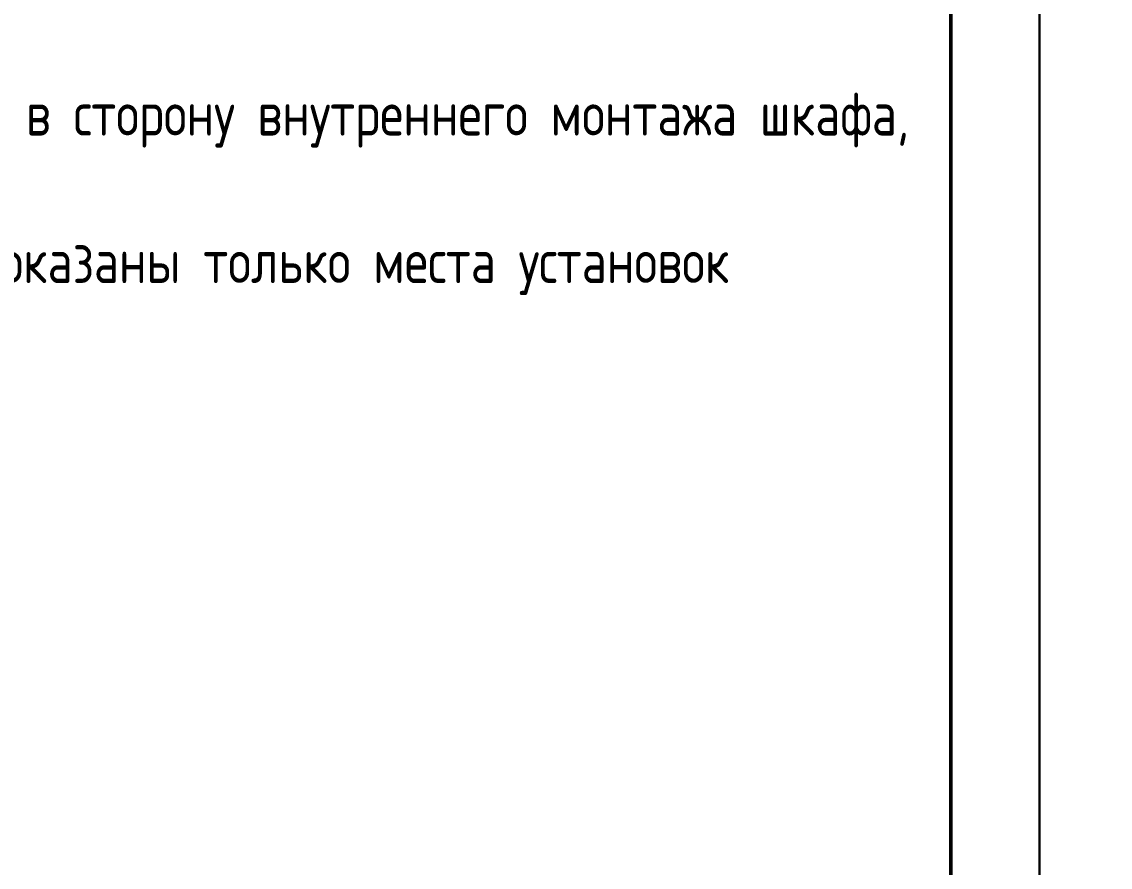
# Model space of a CAD drawing. Header units: millimetres. Extents: x -1117 to 4405, y -90 to 586.
# Drawn here: x 3599.5 to 3661, y 61.1 to 108.9 of the extents above; entities that cross this region are included whole.
import ezdxf

# ---------------------------------------------------------------- set-up
doc = ezdxf.new("R2010")
doc.units = ezdxf.units.MM
doc.styles.add('Gost_type_A', font='GOST_0.TTF')

msp = doc.modelspace()

# ---------------------------------------------------------------- linework, layer by layer
for points in [[(3657, 420), (3657, 0), (3360, 0), (3360, 420)], [(3954, 420), (3954, 0), (3657, 0), (3657, 420)]]:
    msp.add_lwpolyline(points, close=True)
at = {"lineweight": 50}
msp.add_lwpolyline([(3652, 415), (3652, 5), (3380, 5), (3380, 415)], close=True, dxfattribs=at)

# ---------------------------------------------------------------- texts
at = {"insert": (3467, 64), "char_height": 2.5, "width": 183, "attachment_point": 7, "style": 'Gost_type_A'}
msp.add_mtext('\\pxi2,ql,t4;1.^IПри наличии у клеммы и пружинного и винтового зажима, установить пружинным зажимом в сторону внутреннего монтажа шкафа, а винтовым зажимом - в сторону подключения внешних кабелей.\\P2.^IОткрытые части клемм закрыть соответствующими концевыми крышками. На данной схеме показаны только места установок дополнительных разделительных крышек и пластин (в зависимости от типа клемм).\\P{\\A1;3.^IМонтаж выполнить проводом:\\P\\pi0,l4,q*,t4,9;-//-^I- ПуГВнг(А)-LS 1х2,5 белый;\\P\\pi2.42857,l1.57143,ql,t1.57143,9;-/-  ^I- ПуГВнг(А)-LS 1х1,5 белый; \\P\\pi-5,l9,q*,t9;\\fArial|b0|i0|c0|p34;\\H1.08333x;―^I\\fGOST type A|b0|i0|c204|p34;\\H0.92308x;- ПуГВнг(А)-LS 1x0,75 белый.\\A0;\\fMS Shell Dlg 2|b0|i0|c204|p0;\\H0.70834x;\\P\\pi2,l0,ql,t4;\\A1;\\fGOST type A|b0|i0|c204|p34;\\H1.41176x;4.^IПеремычки на клеммнике выполнить проводом ПуГВнг(А)-LS 1х1,5 белый;\\P5.^IWE2 - Кабель ПВСнг(А)-LS 2x0,75.}', dxfattribs=at)

doc.saveas('drawing.dxf')
